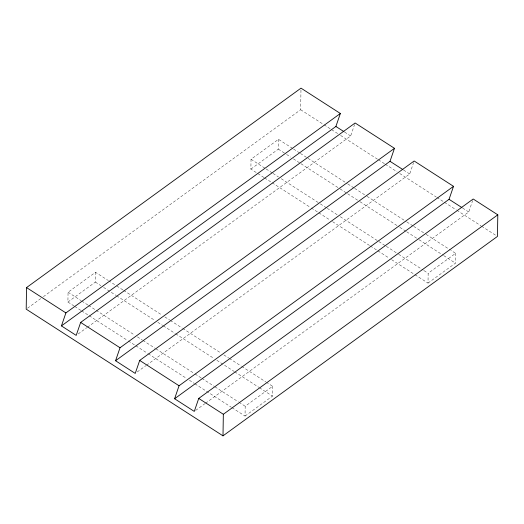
<?xml version="1.0" encoding="UTF-8"?>
<svg xmlns="http://www.w3.org/2000/svg" width="524" height="524" viewBox="0 0 524 524"><rect width="100%" height="100%" fill="white"/><g stroke="black" fill="none" stroke-linecap="round" stroke-linejoin="round"><path stroke-width="0.39" stroke-dasharray="2.62 1.97" d="M74.087 306.016L67.904 302.04L68.061 292.228L95.506 272.29L107.865 280.242M67.904 302.04L95.355 282.095L95.506 272.29M231.981 407.659L245.029 416.056L245.18 406.251L272.624 386.306L266.447 382.33M263.926 177.485L250.878 169.088L251.035 159.276L278.48 139.332L292.896 148.613M245.029 416.056L272.473 396.118L272.624 386.306M250.878 169.088L278.329 149.143L278.48 139.332M43.394 296.669L300.658 109.732L300.999 88.15M414.956 274.707L428.003 283.104L428.154 273.292L455.598 253.354L450.797 250.256M428.003 283.104L455.448 263.159L455.598 253.354M87.436 327.231L350.654 135.971L354.597 124.516M146.478 365.235L409.696 173.975L413.632 162.525M205.519 403.244L468.738 211.984L472.674 200.528M27.523 308.204L40.748 298.588M78.181 333.958L86.774 327.71M137.216 371.961L145.816 365.719M195.596 410.449L204.858 403.722M344.615 132.081L350.654 135.971M403.585 170.045L409.696 173.975M462.626 208.048L468.738 211.984M300.658 109.732L323.367 124.352M324.055 124.791L330.939 129.225M331.627 129.664L337.816 133.653M340.574 135.421L377.732 159.342M378.42 159.787L384.609 163.776M385.297 164.215L396.996 171.748M399.746 173.516L436.217 196.998M436.905 197.437L443.789 201.864M444.476 202.31L456.175 209.842M456.863 210.281L480.947 225.785M481.635 226.23L496.772 235.977M293.584 149.058L299.761 153.034M300.449 153.473L307.313 157.894M308.001 158.34L347.13 183.524M347.818 183.97L353.995 187.946M354.683 188.385L366.355 195.897M367.042 196.343L406.172 221.534M406.86 221.973L413.036 225.949M413.724 226.394L425.396 233.907M426.078 234.346L450.109 249.817M278.329 149.143L285.875 154.004M286.562 154.449L290.682 157.095M293.427 158.864L300.298 163.285M300.979 163.73L339.428 188.476M340.115 188.915L346.98 193.336M347.661 193.775L359.333 201.288M360.021 201.733L399.15 226.925M399.838 227.364L406.015 231.339M406.703 231.785L418.375 239.298M419.062 239.737L443.088 255.208M443.776 255.647L455.448 263.159M251.035 159.276L265.452 168.558M266.14 168.997L272.316 172.979M273.004 173.418L278.493 176.955M281.244 178.723L319.686 203.469M320.374 203.915L326.55 207.89M327.238 208.329L337.535 214.958M340.279 216.726L385.592 245.894M386.28 246.339L397.945 253.852M398.633 254.291L423.346 270.201M424.034 270.639L428.154 273.292M264.613 177.924L271.478 182.345M272.159 182.784L310.608 207.537M311.295 207.976L318.16 212.397M318.847 212.836L329.832 219.91M332.576 221.678L369.649 245.54M370.33 245.985L377.201 250.4M377.883 250.845L388.867 257.913M391.618 259.681L414.268 274.268M108.553 280.687L116.099 285.547M116.787 285.986L122.97 289.962M123.651 290.407L162.099 315.153M164.844 316.922L169.652 320.013M170.339 320.459L182.005 327.972M182.693 328.41L221.141 353.163M223.886 354.925L228.687 358.023M229.374 358.462L241.047 365.975M241.734 366.42L265.76 381.885M95.355 282.095L100.844 285.632M103.588 287.401L115.948 295.353M116.636 295.798L155.078 320.544M157.822 322.312L162.63 325.404M163.318 325.849L174.99 333.362M175.678 333.801L214.119 358.554M216.864 360.316L234.025 371.365M234.713 371.811L258.745 387.275M259.426 387.721L272.473 396.118M68.061 292.228L81.102 300.625M81.79 301.071L87.967 305.047M88.654 305.485L95.519 309.907M96.206 310.352L134.655 335.098M137.399 336.866L142.201 339.958M142.888 340.404L155.248 348.355M155.936 348.801L194.378 373.546M195.066 373.985L201.242 377.968M201.93 378.407L214.29 386.358M214.971 386.804L238.315 401.829M239.003 402.268L245.18 406.251M74.768 306.461L80.951 310.437M81.639 310.876L88.504 315.297M89.191 315.743L127.633 340.489M128.321 340.928L135.185 345.349M135.873 345.794L147.539 353.307M148.227 353.746L186.675 378.492M189.419 380.26L194.227 383.352M194.908 383.797L231.294 407.22"/><path stroke-width="0.79" d="M26.541 287.584L26.2 309.167L223.001 435.85L497.459 236.416L497.8 214.833L473.198 199.002L198.74 398.43L194.273 411.412L174.597 398.744L179.057 385.762L453.522 186.334L414.163 160.992L139.698 360.427L135.231 373.409L115.555 360.735L120.022 347.759L394.48 148.325L355.121 122.989L80.657 322.417L76.196 335.399L61.432 325.902L65.9 312.92L340.358 113.485L300.999 88.15L26.541 287.584L65.9 312.92M223.001 435.85L223.342 414.268L497.8 214.833M61.432 325.902L335.897 126.467L340.358 113.485M115.555 360.735L390.013 161.307L394.48 148.325M174.597 398.744L449.055 199.31L453.522 186.334M335.897 126.467L343.947 131.648M390.013 161.307L402.91 169.606M449.055 199.31L461.952 207.615M80.657 322.417L120.022 347.759M139.698 360.427L179.057 385.762M198.74 398.43L223.342 414.268"/></g></svg>
